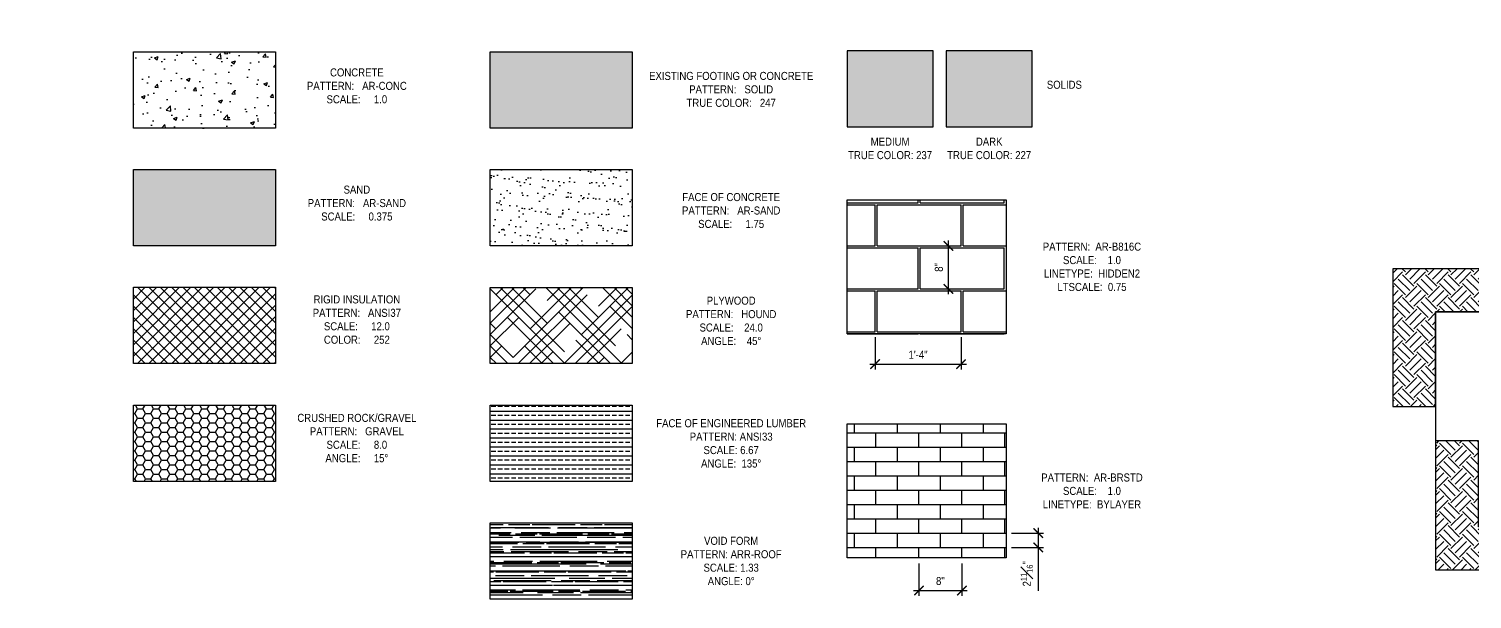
# Model space of a CAD drawing. Header units: inches. Extents: x -2661 to 42767, y -1222 to 9099.
# Drawn here: x 4211.9 to 4480.6, y 1372.1 to 1478.2 of the extents above; entities that cross this region are included whole.
import ezdxf
from ezdxf import colors
from ezdxf.entities.mleader import LeaderData, LeaderLine
from ezdxf.math import Vec2, Vec3

# ---------------------------------------------------------------- set-up
doc = ezdxf.new("R2010")
doc.units = ezdxf.units.IN
doc.header["$LTSCALE"] = 12
doc.header["$MEASUREMENT"] = 0
doc.header["$PDMODE"] = 3
doc.linetypes.add('HIDDEN2', pattern=[0.1875, 0.125, -0.0625])
doc.layers.get('0').update_dxf_attribs({"linetype": 'CONTINUOUS'})
doc.layers.get('DefPoints').update_dxf_attribs({"color": 251, "linetype": 'CONTINUOUS'})
for name, color, linetype in [('S-ANNO-DIMS', 2, 'CONTINUOUS'), ('S-ANNO-NOTE', 4, 'CONTINUOUS'), ('S-ANNO-NOTE-EXIST', 251, 'CONTINUOUS'), ('S-FNDN-WALL', 4, 'CONTINUOUS')]:
    doc.layers.add(name, color=color, linetype=linetype)
doc.layers.add('S-ANNO-NONPLOT', color=253, linetype='CONTINUOUS', plot=False, transparency=0.5)
for name, color, linetype, true_color, transparency in [('S-HATCH-SOIL', 7, 'CONTINUOUS', 0x8f8f8f, 0.8), ('S-POCHE-227', 7, 'CONTINUOUS', 0xe3e3e3, 0.8), ('S-POCHE-237', 7, 'CONTINUOUS', 0xededed, 0.8), ('S-POCHE-247', 7, 'CONTINUOUS', 0xf7f7f7, 0.8)]:
    doc.layers.add(name, color=color, linetype=linetype, true_color=true_color, transparency=transparency)
doc.layers.add('S-HATCH1', color=1, linetype='CONTINUOUS', transparency=0.5)
doc.layers.add('S-HATCH2', color=2, linetype='CONTINUOUS', transparency=0.5)
doc.styles.add('Arial', font='arial.ttf', dxfattribs={"width": 0.85})
doc.dimstyles.new('DIM-16_Se', dxfattribs={"dimscale": 16, "dimtxt": 0.09375, "dimasz": 0.109375, "dimexe": 0.0625, "dimexo": 0.0625, "dimgap": 0.0625, "dimtad": 1, "dimdec": 4, "dimzin": 11, "dimdsep": 46, "dimlunit": 4, "dimtxsty": 'Arial', "dimblk": 'ARCHTICK', "dimcen": 0.125, "dimdle": 0.0625, "dimclrd": 256, "dimclre": 256, "dimclrt": 4, "dimadec": 0, "dimazin": 0, "dimtfac": 0.75, "dimtdec": 4, "dimtmove": 0, "dimatfit": 3, "dimfxl": 1, "dimfrac": 1, "dimtolj": 1, "dimtzin": 0, "dimarcsym": 0})
pattern_1 = [(45, (-655.317, -614.145), (3e-16, 4.2426407), [3, -3]), (45, (-656.1126, -613.3495), (3e-16, 4.2426407), [3, -3]), (45, (-656.908, -612.554), (3e-16, 4.2426407), [3, -3]), (135, (-656.908, -612.0237), (-4.2426407, 9e-16), [3, -3]), (135, (-656.1126, -611.2282), (-4.2426407, 9e-16), [3, -3]), (135, (-655.317, -610.4327), (-4.2426407, 9e-16), [3, -3])]

# ---------------------------------------------------------------- blocks, each defined once
blk = doc.blocks.new('ARROW-LOOP')
at = {"color": 0}
blk.add_lwpolyline([(-1.81, 0), (0.54, 0, 1.317177), (-0.46, -0.28)], format="xyb", dxfattribs=at)
blk = doc.blocks.new('_ARCHTICK')
at = {"color": 0, "linetype": 'ByBlock', "const_width": 0.15}
blk.add_lwpolyline([(-0.5, -0.5), (0.5, 0.5)], dxfattribs=at)
blk = doc.blocks.new('*D584')
at = {"layer": 'DefPoints', "color": 0, "transparency": 16777216}
for p in [(4377.61, 1379.72), (4385.61, 1379.72), (4385.61, 1373.67)]:
    blk.add_point(p, dxfattribs=at)
at = {"layer": 'S-ANNO-DIMS', "lineweight": -2, "transparency": 16777216}
for p, q in [((4377.61, 1378.72), (4377.61, 1372.67)), ((4385.61, 1378.72), (4385.61, 1372.67)), ((4376.61, 1373.67), (4386.61, 1373.67))]:
    blk.add_line(p, q, dxfattribs=at)
at = {"layer": 'S-ANNO-DIMS', "lineweight": -2, "transparency": 16777216, "xscale": 1.75, "yscale": 1.75, "zscale": 1.75, "rotation": 180}
blk.add_blockref('_ARCHTICK', (4377.61, 1373.67), dxfattribs=at)
at = {"layer": 'S-ANNO-DIMS', "lineweight": -2, "transparency": 16777216, "xscale": 1.75, "yscale": 1.75, "zscale": 1.75}
blk.add_blockref('_ARCHTICK', (4385.61, 1373.67), dxfattribs=at)
at = {"layer": 'S-ANNO-DIMS', "color": 4, "transparency": 16777216, "insert": (4381.61, 1375.43), "char_height": 1.5, "attachment_point": 5, "style": 'Arial'}
blk.add_mtext('\\A1;8"', dxfattribs=at)
blk = doc.blocks.new('*D585')
at = {"layer": 'DefPoints', "color": 0, "transparency": 16777216}
for p in [(4393.84, 1384.35), (4393.84, 1381.68), (4399.84, 1381.68)]:
    blk.add_point(p, dxfattribs=at)
at = {"layer": 'S-ANNO-DIMS', "lineweight": -2, "transparency": 16777216}
for p, q in [((4394.84, 1384.35), (4400.84, 1384.35)), ((4399.84, 1385.35), (4399.84, 1381.68)), ((4394.84, 1381.68), (4400.84, 1381.68)), ((4399.84, 1381.68), (4399.84, 1373.63))]:
    blk.add_line(p, q, dxfattribs=at)
at = {"layer": 'S-ANNO-DIMS', "lineweight": -2, "transparency": 16777216, "xscale": 1.75, "yscale": 1.75, "zscale": 1.75}
for p, rotation in [((4399.84, 1384.35), 90), ((4399.84, 1381.68), 270)]:
    blk.add_blockref('_ARCHTICK', p, dxfattribs=dict(at, rotation=rotation))
at = {"layer": 'S-ANNO-DIMS', "color": 4, "transparency": 16777216, "insert": (4397.7, 1376.78), "char_height": 1.5, "attachment_point": 5, "rotation": 90, "style": 'Arial'}
blk.add_mtext('\\A1;2{\\H0.75x;\\S11#16;}"', dxfattribs=at)
blk = doc.blocks.new('*D586')
at = {"layer": 'DefPoints', "color": 0, "transparency": 16777216}
for p in [(4369.46, 1421.78), (4385.46, 1421.78), (4385.46, 1415.78)]:
    blk.add_point(p, dxfattribs=at)
at = {"layer": 'S-ANNO-DIMS', "lineweight": -2, "transparency": 16777216}
for p, q in [((4369.46, 1420.78), (4369.46, 1414.78)), ((4385.46, 1420.78), (4385.46, 1414.78)), ((4368.46, 1415.78), (4386.46, 1415.78))]:
    blk.add_line(p, q, dxfattribs=at)
at = {"layer": 'S-ANNO-DIMS', "lineweight": -2, "transparency": 16777216, "xscale": 1.75, "yscale": 1.75, "zscale": 1.75, "rotation": 180}
blk.add_blockref('_ARCHTICK', (4369.46, 1415.78), dxfattribs=at)
at = {"layer": 'S-ANNO-DIMS', "lineweight": -2, "transparency": 16777216, "xscale": 1.75, "yscale": 1.75, "zscale": 1.75}
blk.add_blockref('_ARCHTICK', (4385.46, 1415.78), dxfattribs=at)
at = {"layer": 'S-ANNO-DIMS', "color": 4, "transparency": 16777216, "insert": (4377.46, 1417.54), "char_height": 1.5, "attachment_point": 5, "style": 'Arial'}
blk.add_mtext('\\A1;1\'-4"', dxfattribs=at)
blk = doc.blocks.new('*D587')
at = {"layer": 'DefPoints', "color": 0, "transparency": 16777216}
for p in [(4383.1, 1437.78), (4383.1, 1437.78), (4383.1, 1429.78)]:
    blk.add_point(p, dxfattribs=at)
at = {"layer": 'S-ANNO-DIMS', "lineweight": -2, "transparency": 16777216}
blk.add_line((4383.1, 1428.78), (4383.1, 1438.78), dxfattribs=at)
at = {"layer": 'S-ANNO-DIMS', "lineweight": -2, "transparency": 16777216, "xscale": 1.75, "yscale": 1.75, "zscale": 1.75}
for p, rotation in [((4383.1, 1437.78), 90), ((4383.1, 1429.78), 270)]:
    blk.add_blockref('_ARCHTICK', p, dxfattribs=dict(at, rotation=rotation))
at = {"layer": 'S-ANNO-DIMS', "color": 4, "transparency": 16777216, "insert": (4381.33, 1433.78), "char_height": 1.5, "attachment_point": 5, "rotation": 90, "style": 'Arial'}
blk.add_mtext('\\A1;8"', dxfattribs=at)

msp = doc.modelspace()

# ---------------------------------------------------------------- hatches: boundary and pattern name
at = {"layer": 'S-HATCH-SOIL'}
h = msp.add_hatch(dxfattribs=at)
h.set_pattern_fill('EARTH', color=256, scale=12, angle=45, style=0)
h.set_pattern_definition(pattern_1)
h.paths.add_polyline_path([(4473.83783, 1425.52396), (4489.83783, 1425.52396), (4489.83783, 1433.52396), (4465.83783, 1433.52396), (4465.83783, 1407.90352), (4473.83783, 1407.90352)])
h = msp.add_hatch(dxfattribs=at)
h.set_pattern_fill('HONEY', color=256, scale=8, style=0)
h.set_pattern_definition([(0, (-579.8987, -613.84605), (1.5, 0.8660254), [1, -2]), (120, (-579.8987, -613.84605), (-1.5, 0.8660254), [1, -2]), (60, (-579.8987, -613.84605), (3e-16, 1.73205081), [-2, 1])])
h.paths.add_polyline_path([(4231.34338, 1408.15328), (4257.79526, 1408.15328), (4257.79526, 1393.97777), (4231.34338, 1393.97777)])
h = msp.add_hatch(dxfattribs=at)
h.set_pattern_fill('EARTH', color=256, scale=12, angle=45, style=0)
h.set_pattern_definition(pattern_1)
h.paths.add_polyline_path([(4481.83783, 1385.52396), (4481.83783, 1401.52396), (4473.83783, 1401.52396), (4473.83783, 1377.52396), (4499.45827, 1377.52396), (4499.45827, 1385.52396)])
at = {"layer": 'S-HATCH1', "linetype": 'HIDDEN2', "ltscale": 0.75}
h = msp.add_hatch(dxfattribs=at)
h.set_pattern_fill('AR-B816C', color=256, style=0)
h.set_pattern_definition([(0, (4393.838, 1421.408), (8, 8), [15.625, -0.375]), (0, (4385.838, 1421.783), (8, 8), [15.625, -0.375]), (90, (4393.838, 1421.408), (-8, 8), [-8.375, 7.625]), (90, (4393.463, 1421.408), (-8, 8), [-8.375, 7.625])])
h.paths.add_polyline_path([(4364.24713, 1446.36765), (4393.83783, 1446.36765), (4393.83783, 1421.40784), (4364.24713, 1421.40784)])
at = {"layer": 'S-HATCH1'}
h = msp.add_hatch(dxfattribs=at)
h.set_pattern_fill('ANSI37', color=252, scale=12, style=0)
h.set_pattern_definition([(45, (-564.5495, -569.9926), (-1.06066017, 1.06066017), []), (135, (-564.5495, -569.9926), (-1.06066017, -1.06066017), [])])
h.paths.add_polyline_path([(4231.34338, 1430.09446), (4257.79526, 1430.09446), (4257.79526, 1415.91894), (4231.34338, 1415.91894)])
h = msp.add_hatch(dxfattribs=at)
h.set_pattern_fill('HOUND', color=252, scale=24, angle=45, style=0)
h.paths.add_polyline_path([(4297.79526, 1430.06552), (4324.24713, 1430.06552), (4324.24713, 1415.89001), (4297.79526, 1415.89001)])
h = msp.add_hatch(dxfattribs=at)
h.set_pattern_fill('ANSI33', color=252, scale=6.666667, angle=135, style=0)
h.set_pattern_definition([(180, (-462.8676, -679.6117), (-3e-16, -1.66666667), []), (180, (-463.701, -678.7784), (-3e-16, -1.66666667), [0.83333333, -0.41666667])])
h.paths.add_polyline_path([(4297.79526, 1408.12435), (4324.24713, 1408.12435), (4324.24713, 1393.94884), (4297.79526, 1393.94884)])
at = {"layer": 'S-HATCH1', "ltscale": 0.75}
h = msp.add_hatch(dxfattribs=at)
h.set_pattern_fill('AR-BRSTD', color=256, style=0)
h.set_pattern_definition([(0, (3637.6085, 1461.6923), (0, 2.667), []), (90, (3637.6085, 1461.6923), (-4, 2.667), [2.667, -2.667])])
h.paths.add_polyline_path([(4364.24713, 1404.67667), (4393.83783, 1404.67667), (4393.83783, 1379.71686), (4364.24713, 1379.71686)])
at = {"layer": 'S-HATCH1'}
h = msp.add_hatch(dxfattribs=at)
h.set_pattern_fill('AR-RROOF', color=256, scale=1.333333, style=0)
h.set_pattern_definition([(0, (1986.8728, -3225.3574), (2.93333333, 1.33333333), [20, -2.6666667, 6.6666667, -1.3333333]), (0, (1988.6462, -3224.6907), (-1.33333333, 1.77333333), [4, -0.44, 8, -1]), (0, (1987.5395, -3224.224), (6.93333333, 0.89333333), [10.6666667, -1.8666667, 5.3333333, -1.3333333])])
h.paths.add_polyline_path([(4297.79526, 1386.24104), (4324.24713, 1386.24104), (4324.24713, 1372.06552), (4297.79526, 1372.06552)])
at = {"layer": 'S-HATCH2'}
h = msp.add_hatch(dxfattribs=at)
h.set_pattern_fill('AR-CONC', color=256, style=0)
h.set_pattern_definition([(50, (-564.5495, -591.934), (7.172602, -0.6275213), [0.75, -8.25]), (355, (-564.5495, -591.934), (-1.387513, 7.521921), [0.6, -6.6]), (100.45144, (-563.952, -591.986), (5.7850885, 6.8944), [0.637402, -7.011421]), (46.1842, (-564.5495, -589.934), (10.672413, -1.655193), [1.125, -12.375]), (96.63564, (-563.66, -590.072), (9.34662, 9.741186), [0.956103, -10.517138]), (351.18416, (-564.55, -589.934), (9.34662, 9.741186), [0.9, -9.9]), (21, (-563.5495, -590.434), (5.9690705, -4.026189), [0.75, -8.25]), (326, (-563.5495, -590.434), (2.433153, 7.2515), [0.6, -6.6]), (71.45144, (-563.052, -590.769), (8.402224, 3.2253115), [0.637402, -7.011421]), (37.5, (-564.5495, -591.9338), (0.1215986, 3.3289385), [0, -6.52, 0, -6.7, 0, -6.625]), (7.5, (-564.5495, -591.9338), (2.6306954, 3.944117), [0, -3.82, 0, -6.37, 0, -2.525]), (327.5, (-566.7795, -591.9338), (5.3382244, -0.2255487), [0, -2.5, 0, -7.8, 0, -10.35]), (317.5, (-567.7795, -591.934), (5.8318617, 1.00105), [0, -3.25, 0, -5.18, 0, -7.35])])
h.paths.add_polyline_path([(4231.34338, 1473.89001), (4257.79526, 1473.89001), (4257.79526, 1459.71449), (4231.34338, 1459.71449)])
h = msp.add_hatch(dxfattribs=at)
h.set_pattern_fill('AR-SAND', color=256, scale=0.375, angle=30, style=0)
h.set_pattern_definition([(67.5, (-564.54946, -591.9338), (-0.38173715, 0.61394312), [0, -0.57, 0, -0.6375, 0, -0.609375]), (37.5, (-564.5495, -591.9338), (0.04559946, 1.24835195), [0, -0.3075, 0, -0.51375, 0, -0.196875]), (357.5, (-564.9489, -592.16443), (1.01028616, 0.58573943), [0, -0.1875, 0, -0.675, 0, -0.88125]), (347.5, (-564.9489, -592.1644), (0.81170408, 0.84868224), [0, -0.09375, 0, -0.4425, 0, -0.50625])])
h.paths.add_polyline_path([(4231.34338, 1451.97777), (4257.79526, 1451.97777), (4257.79526, 1437.80225), (4231.34338, 1437.80225)])
h = msp.add_hatch(dxfattribs=at)
h.set_pattern_fill('AR-SAND', color=256, scale=1.75, angle=30, style=0)
h.set_pattern_definition([(67.5, (-533.3275, -591.9338), (-1.78144, 2.8650679), [0, -2.66, 0, -2.975, 0, -2.84375]), (37.5, (-533.3275, -591.934), (0.2127975, 5.8256424), [0, -1.435, 0, -2.3975, 0, -0.91875]), (357.5, (-535.1917, -593.01), (4.7146688, 2.7334507), [0, -0.875, 0, -3.15, 0, -4.1125]), (347.5, (-535.1917, -593.01), (3.7879524, 3.960517), [0, -0.4375, 0, -2.065, 0, -2.3625])])
h.paths.add_polyline_path([(4297.79526, 1451.97777), (4324.24713, 1451.97777), (4324.24713, 1437.80225), (4297.79526, 1437.80225)])
at = {"layer": 'S-POCHE-227'}
h = msp.add_hatch(color=256, dxfattribs=at)
h.dxf.hatch_style = 1
h.paths.add_polyline_path([(4382.699, 1459.92142), (4398.699, 1459.92142), (4398.699, 1474.09694), (4382.699, 1474.09694)])
at = {"layer": 'S-POCHE-237'}
h = msp.add_hatch(color=256, dxfattribs=at)
h.dxf.hatch_style = 1
h.paths.add_polyline_path([(4364.24713, 1474.09694), (4364.24713, 1459.92142), (4380.24713, 1459.92142), (4380.24713, 1474.09694)])
at = {"layer": 'S-POCHE-247'}
h = msp.add_hatch(color=256, dxfattribs=at)
h.dxf.hatch_style = 1
h.paths.add_polyline_path([(4297.79526, 1473.89001), (4324.24713, 1473.89001), (4324.24713, 1459.71449), (4297.79526, 1459.71449)])

# ---------------------------------------------------------------- linework, layer by layer
at = {"layer": 'S-ANNO-NONPLOT', "linetype": 'ByBlock'}
for points in [[(4231.34338, 1473.89001), (4257.79526, 1473.89001), (4257.79526, 1459.71449), (4231.34338, 1459.71449)], [(4297.79526, 1473.89001), (4324.24713, 1473.89001), (4324.24713, 1459.71449), (4297.79526, 1459.71449)], [(4364.24713, 1474.09694), (4364.24713, 1459.92142), (4380.24713, 1459.92142), (4380.24713, 1474.09694), (4364.24713, 1474.09694)], [(4382.699, 1459.92142), (4398.699, 1459.92142), (4398.699, 1474.09694), (4382.699, 1474.09694), (4382.699, 1459.92142)], [(4231.34338, 1451.97777), (4257.79526, 1451.97777), (4257.79526, 1437.80225), (4231.34338, 1437.80225)], [(4297.79526, 1451.97777), (4324.24713, 1451.97777), (4324.24713, 1437.80225), (4297.79526, 1437.80225)], [(4364.24713, 1446.36765), (4393.83783, 1446.36765), (4393.83783, 1421.40784), (4364.24713, 1421.40784)], [(4231.34338, 1430.09446), (4257.79526, 1430.09446), (4257.79526, 1415.91894), (4231.34338, 1415.91894)], [(4297.79526, 1430.06552), (4324.24713, 1430.06552), (4324.24713, 1415.89001), (4297.79526, 1415.89001)], [(4231.34338, 1408.15328), (4257.79526, 1408.15328), (4257.79526, 1393.97777), (4231.34338, 1393.97777)], [(4297.79526, 1408.12435), (4324.24713, 1408.12435), (4324.24713, 1393.94884), (4297.79526, 1393.94884)], [(4364.24713, 1404.67667), (4393.83783, 1404.67667), (4393.83783, 1379.71686), (4364.24713, 1379.71686)], [(4297.79526, 1386.24104), (4324.24713, 1386.24104), (4324.24713, 1372.06552), (4297.79526, 1372.06552)]]:
    msp.add_lwpolyline(points, close=True, dxfattribs=at)
for points in [[(4473.83783, 1425.52396), (4489.83783, 1425.52396), (4489.83783, 1433.52396), (4465.83783, 1433.52396), (4465.83783, 1407.90352), (4473.83783, 1407.90352), (4473.83783, 1425.52396)], [(4481.83783, 1385.52396), (4481.83783, 1401.52396), (4473.83783, 1401.52396), (4473.83783, 1377.52396), (4499.45827, 1377.52396), (4499.45827, 1385.52396), (4481.83783, 1385.52396)]]:
    msp.add_lwpolyline(points, dxfattribs=at)
at = {"layer": 'S-FNDN-WALL', "linetype": 'Continuous'}
msp.add_lwpolyline([(4473.83783, 1425.52396), (4473.83783, 1377.52396), (4521.83783, 1377.52396), (4521.83783, 1425.52396)], close=True, dxfattribs=at)

# ---------------------------------------------------------------- texts
at = {"layer": 'S-ANNO-NOTE', "char_height": 1.5, "width": 39.230233, "attachment_point": 5, "style": 'Arial'}
for s, insert in [('CONCRETE\\PPATTERN:   AR-CONC \\PSCALE:     1.0', (4272.95215, 1467.55814)), ('EXISTING FOOTING OR CONCRETE\\PPATTERN:   SOLID\\PTRUE COLOR:   247', (4342.65421, 1466.90572)), ('SOLIDS', (4404.699, 1467.76507)), ('MEDIUM \\PTRUE COLOR: 237', (4372.24713, 1455.92142)), ('DARK\\PTRUE COLOR: 227', (4390.699, 1455.92142)), ('SAND\\PPATTERN:   AR-SAND \\PSCALE:     0.375', (4272.95215, 1445.74936)), ('FACE OF CONCRETE\\PPATTERN:   AR-SAND \\PSCALE:     1.75', (4342.65421, 1444.36445)), ('PATTERN:  AR-B816C\\PSCALE:    1.0\\PLINETYPE:  HIDDEN2\\PLTSCALE:  0.75', (4409.83783, 1433.88775)), ('RIGID INSULATION\\PPATTERN:   ANSI37 \\PSCALE:     12.0\\PCOLOR:     252', (4272.95215, 1424.07298)), ('PLYWOOD\\PPATTERN:   HOUND \\PSCALE:    24.0\\PANGLE:    45%%D', (4342.65421, 1423.83712)), ('CRUSHED ROCK/GRAVEL\\PPATTERN:   GRAVEL \\PSCALE:     8.0\\PANGLE:     15%%D', (4272.95215, 1402.02834)), ('FACE OF ENGINEERED LUMBER\\PPATTERN:^IANSI33 \\PSCALE:^I6.67\\PANGLE: ^I135°', (4342.65421, 1401.03659)), ('PATTERN:  AR-BRSTD\\PSCALE:    1.0\\PLINETYPE:  BYLAYER', (4409.83783, 1392.19676)), ('VOID FORM\\PPATTERN:^IARR-ROOF \\PSCALE:^I1.33\\PANGLE:^I0°', (4342.65421, 1379.15328))]:
    msp.add_mtext(s, dxfattribs=dict(at, insert=insert))

# ---------------------------------------------------------------- dimensions: what is measured, and where the dimension line sits
at = {"layer": 'S-ANNO-DIMS'}
for base, p1, p2, angle, picture, middle in [((4383.09997, 1437.78284), (4383.09997, 1429.78284), (4383.09997, 1437.78284), 270, '*D587', (4381.33411, 1433.78284)), ((4385.46283, 1415.78284), (4369.46283, 1421.78284), (4385.46283, 1421.78284), 180, '*D586', (4377.46283, 1417.53591)), ((4399.83783, 1381.6823), (4393.83783, 1384.3493), (4393.83783, 1381.6823), 90, '*D585', (4397.69863, 1376.78207)), ((4385.60847, 1373.666), (4377.60847, 1379.71686), (4385.60847, 1379.71686), 180, '*D584', (4381.60847, 1375.43186))]:
    dim = msp.add_linear_dim(base=base, p1=p1, p2=p2, angle=angle, dimstyle='DIM-16_Se', dxfattribs=at)
    dim.commit()
    dim.dimension.update_dxf_attribs({"geometry": picture, "text_midpoint": middle})

# ---------------------------------------------------------------- leaders
at = {"layer": 'S-ANNO-NOTE'}
ml = msp.add_multileader_mtext('Standard', dxfattribs=at)
ml.set_content('TEXT', color=4, style='Arial')
ml.set_leader_properties(color=2)
ml.set_arrow_properties(name='ARROW-LOOP')
ml.build(insert=Vec2(0, 0))
ml.multileader.update_dxf_attribs({"dogleg_length": 0.36, "arrow_head_size": 2.625, "scale": 24})
ctx = ml.context
ctx.base_point, ctx.scale, ctx.char_height, ctx.arrow_head_size, ctx.landing_gap_size, ctx.plane_origin = Vec3(5376.69399, 1459.65327), 24, 2.25, 2.625, 2.16, Vec3(5434.00471, 1757.9881)
ctx.text_align_type = 2
notes = []
notes.append((ctx, [(0, (1, 1, 0), (5390.72601, 1459.65327), (-1, 0), 3, [(0, [(5407.26849, 1476.62384)], 0, [])])]))
ctx.mtext.insert, ctx.mtext.width, ctx.mtext.alignment, ctx.mtext.flow_direction = Vec3(5385.56601, 1460.77827), 48, 3, 5
ml = msp.add_multileader_mtext('Standard', dxfattribs=at)
ml.set_content('TEXT', color=4, style='Arial')
ml.set_leader_properties(color=2)
ml.build(insert=Vec2(0, 0))
ml.multileader.update_dxf_attribs({"dogleg_length": 21.88349, "arrow_head_size": 2.625, "scale": 24})
ctx = ml.context
ctx.base_point, ctx.scale, ctx.char_height, ctx.arrow_head_size, ctx.landing_gap_size, ctx.plane_origin = Vec3(5376.69399, 1435.65327), 24, 2.25, 2.625, 2.16, Vec3(5444.81333, 1875.71432)
ctx.text_align_type = 2
notes.append((ctx, [(0, (1, 1, 0), (5390.72601, 1435.65327), (-1, 0), 3, [(0, [(5407.26849, 1435.65327), (5398.7832, 1444.13856)], 0, [])])]))
ctx.mtext.insert, ctx.mtext.width, ctx.mtext.alignment, ctx.mtext.flow_direction = Vec3(5385.56601, 1436.77827), 48, 3, 5
ml = msp.add_multileader_mtext('Standard', dxfattribs=at)
ml.set_content('TEXT', color=4, style='Arial')
ml.set_leader_properties(color=2)
ml.build(insert=Vec2(0, 0))
ml.multileader.update_dxf_attribs({"dogleg_length": 0.36, "arrow_head_size": 2.625, "scale": 24})
ctx = ml.context
ctx.base_point, ctx.scale, ctx.char_height, ctx.arrow_head_size, ctx.landing_gap_size, ctx.plane_origin = Vec3(5376.69399, 1411.65327), 24, 2.25, 2.625, 2.16, Vec3(5434.00471, 1709.9881)
ctx.text_align_type = 2
notes.append((ctx, [(0, (1, 1, 0), (5390.72601, 1411.65327), (-1, 0), 3, [(1, [(5407.26849, 1428.62384), (5407.26849, 1394.68271)], 0, [])])]))
ctx.mtext.insert, ctx.mtext.width, ctx.mtext.alignment, ctx.mtext.flow_direction = Vec3(5385.56601, 1412.77827), 48, 3, 5
at = {"layer": 'S-ANNO-NOTE-EXIST'}
ml = msp.add_multileader_mtext('Standard', dxfattribs=at)
ml.set_content('{\\C256;TEXT}', color=4, style='Arial')
ml.set_leader_properties(color=256)
ml.set_arrow_properties(name='ARROW-LOOP')
ml.build(insert=Vec2(0, 0))
ml.multileader.update_dxf_attribs({"dogleg_length": 0.36, "arrow_head_size": 2.625, "scale": 24})
ctx = ml.context
ctx.base_point, ctx.scale, ctx.char_height, ctx.arrow_head_size, ctx.landing_gap_size, ctx.plane_origin = Vec3(5222.75287, 1459.65327), 24, 2.25, 2.625, 2.16, Vec3(5281.43918, 1757.9881)
ctx.text_align_type = 2
notes.append((ctx, [(0, (1, 1, 0), (5236.78488, 1459.65327), (-1, 0), 3, [(0, [(5253.32736, 1476.62384)], 0, [])])]))
ctx.mtext.insert, ctx.mtext.width, ctx.mtext.alignment, ctx.mtext.flow_direction = Vec3(5231.62488, 1460.77827), 48, 3, 5
for ctx, leaders in notes:
    for number, flags, end, landing, length, lines in leaders:
        leader = LeaderData()
        leader.index, (leader.has_last_leader_line, leader.has_dogleg_vector, leader.attachment_direction) = number, flags
        leader.last_leader_point, leader.dogleg_vector, leader.dogleg_length = Vec3(end), Vec3(landing), length
        for number, points, colour, breaks in lines:
            line = LeaderLine()
            line.index, line.vertices, line.color, line.breaks = number, Vec3.list(points), colors.encode_raw_color(colour), breaks
            leader.lines.append(line)
        ctx.leaders.append(leader)

doc.saveas('drawing.dxf')
